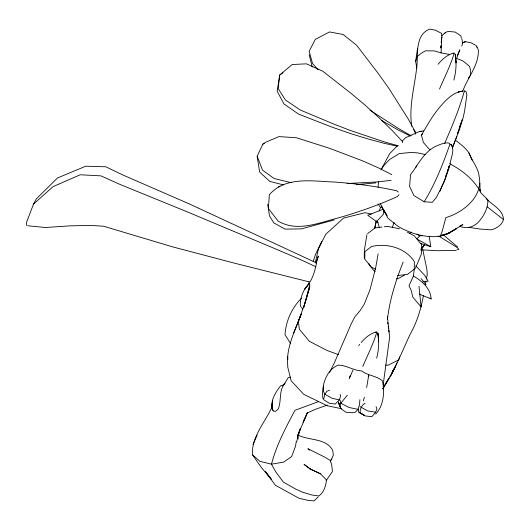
<?xml version="1.0" encoding="UTF-8"?>
<svg xmlns="http://www.w3.org/2000/svg" width="530" height="530" viewBox="0 0 530 530"><rect width="100%" height="100%" fill="white"/><g stroke="black" fill="none" stroke-linecap="round" stroke-linejoin="round"><path stroke-width="0.79" d="M449.46 54.431L441.073 52.894L441.755 37.113L441.185 42.771M287.75 364.594L287.73 367.051L291.169 380.805L303.783 394.386L327.176 405.715L341.247 408.67M287.783 359.678L287.803 356.405M287.479 364.136C286.591 346.514 295.197 330.216 301.219 314.085L298.344 321.365L299.364 329.249L309.407 341.313L326.838 350.383L338.378 354.616M364.269 258.09L364.362 250.319L366.912 234.677M375.624 414.115C383.965 405.536 384.661 391.875 382.448 380.798C376.307 375.651 367.959 375.796 361.652 370.934C353.351 370.583 346.6 365.19 338.239 365.143C325.957 369.894 321.12 386.608 322.942 398.726M323.499 386.138L323.393 391.332L324.903 394.26L332.197 398.355L339.372 399.839L340.472 396.4L340.194 394.446M441.974 37.411L441.589 33.403L435.514 30.21L429.737 29.11C415.831 34.218 417.66 52.483 417.037 64.547C415.136 85.058 408.577 105.649 411.731 126.279M383.342 389.046L383.693 380.918L389.669 337.04L388.768 330.21M271.393 479.431L261.376 467.513L252.373 454.641C251.651 436.554 264.974 422.43 272.135 406.835M378.075 187.256L378.486 181.797M359.91 399.64L359.473 404.834L358.035 409.345L355.398 412.154L352.397 412.771L346.03 412.26L340.896 408.703L338.372 402.157L340.896 408.703M376.042 406.596L376.936 408.988L375.677 412.241L371.795 416.693L365.064 415.917L359.936 412.824C360.168 409.127 361.559 405.033 365.044 403.244M366.647 387.529L368.794 374.902L368.191 376.353M387.45 319.524C389.59 299.702 395.87 280.509 403.158 262.032M416.792 68.198L415.646 61.314L417.567 48.29M418.978 286.233L421.078 306.863L412.698 296.985L411.439 290.917L408.994 285.829L413.426 275.991L414.321 268.829M296.151 441.921L295.594 445.995L291.672 456.529L283.669 462.094L271.486 464.174L259.872 461.312L252.373 454.641M464.412 90.842C459.536 108.544 452.057 126.431 444.597 143.484M459.894 226.548C468.427 229.013 474.979 226.833 480.273 219.897C484.831 214.312 487.971 207.243 487.911 199.936L480.425 192.383L479.928 189.236M440.874 47.117L441.092 45.699L440.629 47.958M27.573 225.727L45.282 227.516L69.695 225.859L91.054 225.429L103.655 226.25L173.045 246.987L234.618 263.211L309.924 282.059C313.343 276.448 315.244 269.459 316.523 262.926L189.654 204.077L123.245 175.158L105.795 166.778L85.728 166.215L57.512 177.954L36.318 198.909L33.542 204.05L26.526 222.342L26.586 225.389M378.135 253.857L375.644 267.975L369.927 290.049L363.984 304.704L360.082 310.646L354.915 316.774L351.383 323.485L334.132 363.368L329.587 372.312M425.391 284.743L425.968 281.483M426.398 279.038L427.266 274.149L426.922 269.763L422.821 249.769M423.377 295.82C420.933 309.175 416.918 322.386 410.167 334.218C401.515 352.635 394.313 371.848 382.74 388.735L388.49 378.685M386.078 213.855L381.428 206.336L388.033 218.294L398.149 226.442C410.81 233.81 425.577 237.97 440.271 236.3L442.232 231.153L445.843 217.638C463.2 212.47 483.492 196.478 479.1 176.165C478.199 167.407 471.746 161.007 468.964 152.912C465.625 147.89 460.842 144.438 456.224 140.728M374.637 228.337L376.32 220.844M316.357 262.973L318.318 256.156L315.986 262.635M374.882 227.489L376.313 221.096M450.136 164.008C450.626 157.774 455.522 149.52 450.712 144.186L452.593 146.79L450.712 144.186M315.323 262.688L318.484 248.789L325.705 234.32L343.592 218.095L365.037 212.696L371.424 214.113M376.664 358.2C378.831 349.972 379.381 340.869 377.599 332.601M453.852 80.076C456.158 71.616 456.814 62.248 454.972 53.715M459.722 127.127L460.61 123.55M309.672 285.186L303.67 307.539L309.811 286.816L305.419 301.895L298.344 321.365M447.108 172.098L447.691 169.845M449.288 165.751L447.035 173.144M462.034 119.833L457.575 133.812M363.348 400.945L364.375 397.202M461.762 46.189L462.644 43.049L461.796 38.611M296.555 441.901L300.497 428.326M339.776 406.623L340.803 403.244L347.349 395.194M399.64 356.796L398.706 359.87L388.066 365.21L385.601 365.071M313.21 261.535L315.323 254.93L321.763 241.355M349.25 378.758L352.927 370.112M379.242 211.006L380.514 207.197M445.478 177.126L446.717 173.602M456.827 136.561L452.434 147.532M457.602 133.798L458.967 129.976M415.646 61.314L417.395 56.432L421.807 52.914L425.451 50.814L434.368 50.9L441.073 52.894M330.581 461.153L331.435 458.907M445.511 177.206L446.803 173.82M444.544 180.227L445.14 178.683M300.424 428.326L297.515 435.799L307.354 412.93M392.26 227.357L394.134 222.52M293.514 333.536L301.219 314.085M450.003 165.069L444.769 180.319L439.688 191.502M396.996 362.772L391.021 375.233L393.353 370.046M444.253 181.002L439.695 191.33M331.303 460.007L333.337 455.104L332.787 450.546C326.321 437.979 309.513 440.748 298.456 435.276M415.368 268.379L421.383 253.969L421.456 244.436L414.327 235.896L407.418 232.219M282.828 385.979L284.988 383.203C278.614 390.186 281.695 400.799 278.224 409.047L275.653 411.293L273.434 411.174C268.756 402.913 275.401 392.399 280.582 385.853L282.457 385.118M462.796 91.114C467.705 77.201 478.855 65.581 478.371 49.999L477.113 46.859M457.231 55.816L459.828 49.787L456.602 58.393L463.16 61.096L469.653 66.469L470.461 70.139L470.415 75.207L468.255 78.374M252.969 444.524L257.163 435.15M439.509 89.06C444.604 77.155 450.613 65.336 454.263 52.967L453.183 53.331M362.792 366.515C367.621 355.074 373.438 343.738 376.89 331.853L375.267 332.403M486.189 198.578C492.125 205.044 503.136 209.628 503.5 219.552C501.903 225.19 496.683 228.324 491.37 229.848L480.293 229.066L468.54 227.35M306.347 415.109L303.094 422.171L307.393 412.857M283.543 184.944L269.75 181.386L259.634 172.045L257.156 156.237L262.847 144.107L265.749 142.206L278.932 136.601L296.449 137.747L329.766 148.387L362.699 160.895L378.963 168.136L391.789 174.635M452.302 148.34L459.689 128.717L463.041 118.091L464.565 111.22L466.864 95.016L466.135 91.829L464.572 90.928M439.065 192.019L436.442 197.292L432.348 202.294L424.166 201.784L413.897 195.55L409.61 186.434L410.518 174.622L416.852 165.95M381.096 169.633L389.749 153.561L397.593 145.591M349.528 377.102L350.204 375.81M388.251 379.334L389.053 377.91M389.861 376.492L390.663 375.068M391.869 372.934L395.479 366.535L393.015 370.828M424.166 201.784C435.09 184.049 442.749 164.565 449.665 144.988C451.262 140.543 439.867 144.292 438.495 145.154C427.962 148.844 421.595 158.404 415.679 167.228M383.117 388.066L387.861 380.003M381.176 169.832L383.501 165.916L389.762 159.397L399.262 153.594L410.637 152.474L417.633 152.892L425.318 154.548M430.486 149.712L429.088 149.036L423.377 142.424L421.456 135.203C426.577 126.233 431.698 117.236 438.125 109.1C444.61 101.416 452.309 92.187 462.962 91.127L458.231 91.909L462.458 91.193M284.12 384.27L288.267 377.645L290.539 377.168M421.085 250.133L424.49 244.913L421.761 247.954M301.49 298.231C291.825 307.824 285.842 321.087 285.021 334.741L290.778 343.811M444.697 33.503L445.544 32.357L448.274 31.416L455.118 32.052L460.835 35.861L461.266 37.928M326.122 480.624L332.462 471.528L331.681 464.598L330.084 460.292L324.744 457.112L307.884 448.718L309.606 450.162M309.096 283.583L304.644 289.294L309.096 283.583C303.412 289.413 300.165 297.37 300.252 305.512L301.226 307.241M398.971 194.669L397.507 196.511C378.804 204.977 359.367 211.808 339.664 217.565C319.729 222.381 297.535 232.677 278.045 221.023L268.399 208.495L269.353 194.748C285.398 176.152 312.316 181.253 334.019 182.009C355.034 183.493 376.015 186.209 396.592 190.754L398.268 192.098M421.456 135.203L422.483 133.944M358.717 345.606L359.711 344.381M420.86 249.252L424.49 244.913M339.372 399.839L335.252 404.079L329.216 403.224L323.532 399.6L324.903 394.26L326.877 391.259L329.574 390.146M438.085 64.276C442.093 59.32 447.068 54.968 453.263 53.106M361.208 342.605C365.071 337.842 369.953 333.794 375.889 331.992M422.668 235.605L419.641 235.91L416.818 238.99L430.797 246.682L429.201 236.141M409.531 233.637L411.167 232.001M402.23 141.04L405.715 137.628L419.687 131.44L423.702 130.883M318.199 496.935L314.045 500.89L308.506 500.479L299.019 498.286L275.295 485.175L265.311 471.342L271.493 479.445M441.94 35.715L445.544 32.357M33.542 204.05L53.073 186.633L80.222 174.768L100.912 175.867L120.052 184.447L188.163 212.232L273.434 248.027L299.907 259.342L315.88 266.789M367.628 233.597L374.922 227.96L381.978 227.072M283.053 72.703L279.688 75.035L277.17 91.226L283.914 103.887L298.609 114.142L332.197 127.193L349.296 133.176L366.727 138.575L384.488 143.385L397.401 146.214M462.193 43.102L464.81 41.625L470.978 42.764L476.205 45.567L476.874 47.355M449.599 232.458L446.737 234.035L441.43 235.406M451.03 231.67L462.875 224.627L460.153 225.866M404.536 275.116L398.096 278.667L396.46 278.806M463.571 42.678L465.327 41.771M306.863 413.181L315.237 409.352L327.328 405.086M262.847 144.107L264.311 143.524M382.554 209.509L367.721 215.266L378.042 222.679M315.913 263.152L316.523 262.926M441.497 235.3L449.235 233.081L456.761 228.516L446.737 234.035L449.235 233.081L440.271 236.3L438.403 236.188M318.556 401.581L294.952 410.319C285.809 427.551 276.368 445.226 271.486 464.174L275.812 471.952L283.345 482.068L295.833 489.157L302.378 492.118L311.991 495.04L318.775 495.954C324.022 492.555 325.798 485.818 326.513 479.955L320.491 473.846L309.924 468.845L304.041 464.346L310.322 469.024M334.331 219.93L301.484 228.861L285.027 229.132L273.818 222.891L269.525 215.968L267.677 204.315M278.323 186.898L279.919 186.567M384.329 226.774L387.463 226.383L399.481 228.801M397.566 275.587L407.557 274.328L414.261 269.147L414.347 261.621C405.43 247.861 387.039 242.873 371.576 246.477L364.872 251.657L364.786 259.183L371.338 267.034L375.624 269.313M391.133 180.352L377.38 181.916L347.024 183.532M375.949 182.857L356.206 184.692M456.992 249.524L458.92 249.345L457.357 247.643L438.774 236.095M422.94 281.423L428.2 281.191L424.749 275.388L415.811 265.888M456.211 250.339L437.879 250.716L421.012 249.822M421.264 131.433L419.687 131.44L421.317 131.447M375.677 412.241L367.668 410.916L360.075 406.642M358.035 409.345L349.118 407.51L340.803 403.244L340.022 400.024M291.281 182.678L274.109 178.531L262.542 170.143L257.156 156.237M398.441 145.829L385.012 142.126L350.409 130.493L333.536 123.967L300.311 110.035L285.504 100.057L278.23 88.669L279.688 75.035L292.189 64.534L306.459 63.832L322.77 71.225L351.178 93.472L365.084 105.139L378.658 117.382L391.895 130.221L402.091 141.112L402.621 142.616M420.224 243.316L430.797 246.682M413.426 275.991C421.86 281.026 430.685 288.34 431.115 298.933L419.329 294.117M320.491 473.846L309.924 468.845L311.315 469.739M410.392 136.077L398.202 129.982L381.302 120.31M449.546 163.697C461.12 169.593 471.647 177.954 478.842 188.879M359.936 412.824L364.713 415.467L358.479 412.095L358.307 409.114M411.101 135.74L398.182 128.326L370.013 110.247M375.121 271.446L373.783 270.552L369.165 264.801L368.748 263.337M416.958 234.088L419.641 235.91M487.183 206.819L503.5 219.552M443.69 235.135L457.496 246.887M429.996 297.953L431.115 298.933M318.007 69.708L312.554 63.514L309.156 51.284L315.317 39.386L329.527 31.939L343.122 34.483L356.769 45.414L378.367 73.624L388.755 88.192L408.153 118.866L415.262 131.784L415.493 134.176M301.683 307.778L302.749 309.003M421.105 278.575L426.047 284.696M378.003 204.023L380.765 207.76M382.865 208.939L387.278 215.869M413.599 129.665L415.275 132.474M380.249 203.52L382.534 207.8M468.964 152.912L472.323 160.444M272.976 410.598L271.771 407.623L272.685 400.316L271.771 407.623L272.46 409.617M338.372 402.157L339.856 406.543M308.91 281.821L309.891 284.921M379.394 227.661L377.294 220.798L383.548 214.047L383.382 210.834M420.648 305.306L421.078 306.863M297.542 436.058L298.33 439.006M309.195 54.656L312.23 67.038M387.695 322.591L387.914 324.121M388.245 326.407L388.569 328.693M479.875 189.72L480.061 191.191L479.942 183.082M387.364 316.377L389.119 332.072M448.738 166.877L448.228 169.746L448.784 166.857M455.522 55.425L455.455 54.676L455.979 62.977L455.522 55.425M378.148 334.304L378.082 333.555L378.606 341.863L378.148 334.304"/></g></svg>
